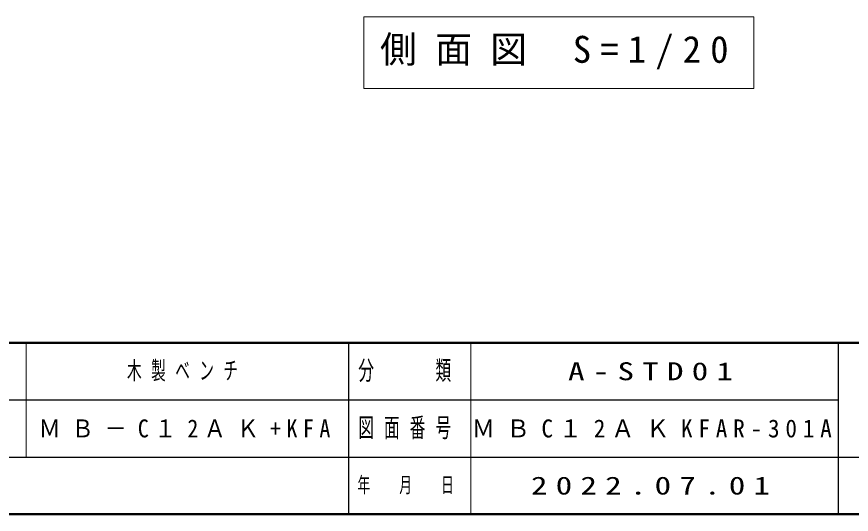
# Model space of a CAD drawing. Units: millimetres on the paper, scale 1:20. Extents: x -365 to 0, y 0 to 257.
# Drawn here: x -170.6 to -68.4, y 0 to 60.9 of the extents above; entities that cross this region are included whole.
import ezdxf

# ---------------------------------------------------------------- set-up
doc = ezdxf.new("R2010")
doc.units = ezdxf.units.MM
doc.layers.add('1_20', color=7, linetype='Continuous', lineweight=25)
doc.layers.add('LY_4', color=7, linetype='Continuous', lineweight=13)
doc.layers.add('99', color=7, linetype='Continuous')
doc.styles.add('ＭＳ ゴシック', font='')
doc.styles.get('ＭＳ ゴシック').set_extended_font_data('MS Gothic')

msp = doc.modelspace()

# ---------------------------------------------------------------- linework, layer by layer
at = {"layer": '1_20', "lineweight": 13}
for p, q in [((-128.131, 60.943), (-128.131, 52.143)), ((-80.331, 60.943), (-128.131, 60.943)), ((-80.331, 52.143), (-80.331, 60.943)), ((-128.131, 52.143), (-80.331, 52.143))]:
    msp.add_line(p, q, dxfattribs=at)
at = {"layer": 'LY_4', "lineweight": 50}
for p, q in [((-365, 21), (0, 21)), ((-365, 0), (0, 0))]:
    msp.add_line(p, q, dxfattribs=at)
at = {"layer": 'LY_4'}
for p, q in [((-169.5, 21), (-169.5, 7)), ((-115, 21), (-115, 0))]:
    msp.add_line(p, q, dxfattribs=at)
at = {"layer": 'LY_4', "lineweight": 25}
for p, q in [((-130, 21), (-130, 0)), ((-70, 21), (-70, 0)), ((-182.5, 14), (-70, 14)), ((-237.5, 7), (0, 7))]:
    msp.add_line(p, q, dxfattribs=at)

# ---------------------------------------------------------------- texts
at = {"layer": '1_20', "insert": (-104.231, 56.543), "char_height": 3.299, "attachment_point": 5, "style": 'ＭＳ ゴシック'}
msp.add_mtext('\\T1.5;側面図\\~S=1/20', dxfattribs=at)
at = {"layer": '99', "char_height": 2.199, "attachment_point": 5, "style": 'ＭＳ ゴシック'}
for s, insert in [('\\T1.64;\\W0.6;木製ベンチ', (-149.75, 17.5)), ('\\T1.5;\\W1.35;A-STD01', (-92.5, 17.5)), ('\\T1.5;\\W0.9;ＭＢ－C１2ＡＫ+KFA', (-149.75, 10.5)), ('\\T1.5;\\W0.95;ＭＢC１2ＡＫKFAR-301A', (-92.5, 10.5)), ('\\T1.5;\\W1.35;2022.07.01', (-92.5, 3.5))]:
    msp.add_mtext(s, dxfattribs=dict(at, insert=insert))
at = {"layer": 'LY_4', "attachment_point": 5, "style": 'ＭＳ ゴシック'}
for s, insert, char_height in [('\\T1.64;\\W0.6;分\u3000\u3000類', (-122.5, 17.5), 2.346), ('\\T1.64;\\W0.6;図面番号', (-122.5, 10.5), 2.346), ('\\T1.64;\\W0.6;年\u3000月\u3000日', (-122.5, 3.5), 1.906)]:
    msp.add_mtext(s, dxfattribs=dict(at, insert=insert, char_height=char_height))

doc.saveas('drawing.dxf')
